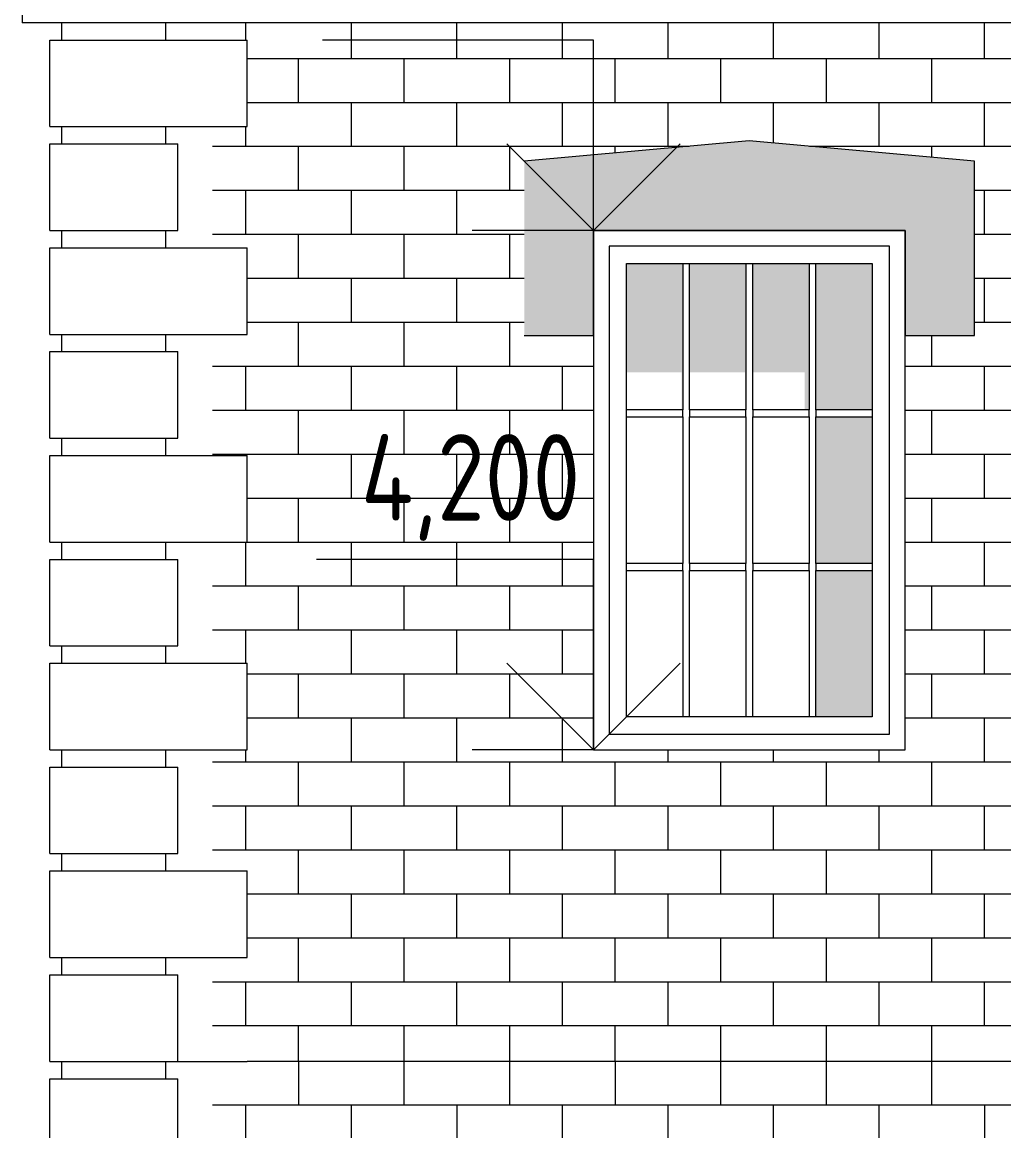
# Model space of a CAD drawing. Header units: feet. Extents: x -10410 to 374725, y -46422 to 88923.
# Drawn here: x 298663 to 301498, y 3099 to 6302 of the extents above; entities that cross this region are included whole.
import ezdxf

# ---------------------------------------------------------------- set-up
doc = ezdxf.new("R2010")
doc.units = ezdxf.units.FT
doc.header["$MEASUREMENT"] = 0
for name, color, linetype, lineweight in [('Интерьер - Мебель_Ном._пера__1', 7, 'Continuous', 20), ('Интерьер - Мебель_Ном._пера__7', 7, 'Continuous', 20), ('Конструктив - Перекрытия_Ном._пера__120', 7, 'Continuous', 5), ('Конструктив - Стены Несущие_Ном._пера__1', 7, 'Continuous', 20), ('Конструктив - Стены Несущие_Ном._пера__120', 7, 'Continuous', 5)]:
    doc.layers.add(name, color=color, linetype=linetype, lineweight=lineweight)
doc.layers.add('Конструктив - Стены Несущие_Ном._пера__107', color=7, linetype='Continuous', lineweight=5, true_color=0xaaaaaa)
doc.styles.add('СГЕНЕРИР_СТИЛЬ_2', font='CS_Gost2304.shx')

msp = doc.modelspace()

# ---------------------------------------------------------------- hatches: boundary and pattern name
at = {"layer": 'Конструктив - Стены Несущие_Ном._пера__107', "linetype": 'Continuous'}
h = msp.add_hatch(dxfattribs=at)
h.set_pattern_fill('ЧЕРЕПИЦА_02', color=256, style=0, pattern_type=2)
h.set_pattern_definition([(0, (300680.14, 4800), (0, 127), []), (90, (300680.14, 4800), (-304.8, 0), [127, -127]), (90, (300832.54, 4927), (-304.8, 0), [127, -127])])
h.paths.add_polyline_path([(299212.65754, 4799.99992), (299212.65754, 4449.99998), (299312.65753, 4449.99998), (299312.65753, 4200.00002), (299212.65754, 4200.00002), (299212.65754, 3850.00001), (299312.65753, 3850.00001), (299312.65753, 3599.99999), (299212.65754, 3599.99999), (299212.65754, 3299.99998), (301912.6184, 3299.99998), (301912.6184, 3550.00006), (302147.61838, 3550), (302147.61838, 3599.99999), (302112.61837, 3599.99999), (302112.61837, 3850.00001), (302147.61838, 3850.00001), (302147.61838, 3900.00001), (301912.6184, 3900.00001), (301912.6184, 4150.00003), (302147.61838, 4150.00003), (302147.61838, 4200.00002), (302112.61837, 4200.00002), (302112.61837, 4449.99998), (302147.61838, 4449.99998), (302147.61838, 4499.99997), (301912.6184, 4500.00003), (301912.6184, 4749.99993), (302147.61838, 4749.99999), (302147.61838, 4800.00005), (302112.61837, 4800.00005), (302112.61837, 5050.00001), (302147.61838, 5050.00001), (302147.61838, 5100), (301912.6184, 5099.99994), (301912.6184, 5350.00002), (302147.61838, 5350.00002), (302147.61838, 5400.00001), (302112.61837, 5400.00001), (302112.61837, 5649.99997), (302147.61838, 5649.99997), (302147.61838, 5699.99996), (301912.6184, 5699.99996), (301912.6184, 5949.99999), (302147.61838, 5949.99999), (302147.61838, 5999.99998), (302112.61837, 6000.00004), (302112.61837, 6250), (302147.61838, 6250), (302147.61838, 6299.99999), (299212.65754, 6299.99999), (299212.65754, 6250), (299312.65753, 6250), (299312.65753, 5999.99998), (299212.65754, 5999.99998), (299212.65754, 5649.99997), (299312.65753, 5649.99997), (299312.65753, 5399.99995), (299212.65754, 5399.99995), (299212.65754, 5049.99994), (299312.65753, 5049.99994), (299312.65753, 4799.99992)])
h.paths.add_polyline_path([(300312.65824, 5397.08999), (300312.65824, 4200.00002), (301212.65828, 4200.00002), (301212.65828, 5397.08999), (301412.65825, 5397.08999), (301412.65825, 5899.99999), (300762.65804, 5958.86602), (300112.65827, 5900.00006), (300112.65827, 5397.08999)], flags=0)
h = msp.add_hatch(dxfattribs=at)
h.set_pattern_fill('ЧЕРЕПИЦА_02', color=256, style=0, pattern_type=2)
h.set_pattern_definition([(0, (300680.38, 1650), (0, 127), []), (90, (300680.38, 1650), (-304.8, 0), [127, -127]), (90, (300832.78, 1777), (-304.8, 0), [127, -127])])
h.paths.add_polyline_path([(299312.65753, 1500), (299212.65753, 1500), (299212.65753, 1150), (299312.65753, 1150), (299312.65753, 900), (299212.65753, 900), (299212.65753, 550), (299312.65753, 550), (299312.65753, 299.99995), (299212.65753, 299.99995), (299212.65753, 250), (299312.65753, 250), (299312.65753, 0), (301913.09547, 0), (301913.09547, 250), (302148.09547, 250), (302148.09547, 300), (301913.09547, 300), (301913.09547, 550), (302148.09547, 550), (302148.09547, 600), (301913.09547, 600), (301913.09547, 850), (302148.09547, 850), (302148.09547, 900), (302113.09547, 900), (302113.09547, 1150), (302148.09542, 1150), (302148.09542, 1200), (301913.09547, 1200), (301913.09547, 1450), (302148.09547, 1450), (302148.09547, 1500), (302113.09547, 1500), (302113.09547, 1750), (302148.09547, 1750), (302148.09547, 1800), (301913.09547, 1800), (301913.09547, 2050), (302148.09547, 2050), (302148.09547, 2100), (302113.09547, 2100), (302113.09547, 2350), (302148.09547, 2350), (302148.09547, 2400), (301913.09547, 2400), (301913.09547, 2650), (302148.09547, 2650), (302148.09547, 2700), (302113.09547, 2700), (302113.09547, 2950), (302148.09547, 2950), (302148.09547, 3000), (301913.09547, 3000), (301913.09547, 3250), (302148.09542, 3250), (302148.09542, 3300), (299212.65753, 3300), (299212.65753, 2950), (299312.65753, 2950), (299312.65753, 2700), (299212.65753, 2700), (299212.65753, 2350), (299312.65753, 2350), (299312.65753, 2100), (299212.65753, 2100), (299212.65753, 1750), (299312.65753, 1750)])
h.paths.add_polyline_path([(300312.65827, 2097.08994), (300312.65827, 900), (301212.65827, 900), (301212.65827, 2097.08994), (301412.65827, 2097.08994), (301412.65827, 2600), (300762.65802, 2658.86605), (300112.65827, 2600.00005), (300112.65827, 2097.08994)], flags=0)
at = {"layer": 'Конструктив - Стены Несущие_Ном._пера__120', "linetype": 'Continuous', "lineweight": 0, "true_color": 0x000000}
for points in [[(300312.65826, 5700), (301212.65826, 5700), (301212.65826, 5397.08996), (301412.65826, 5397.08996), (301412.65826, 5900), (300762.65801, 5958.86606), (300112.65826, 5900.00004), (300112.65826, 5397.08996), (300312.65826, 5397.08996)], [(300407.65825, 5289.87813), (300567.65828, 5289.87811), (300567.65828, 5181.66667), (300570.15826, 5181.66667), (300570.15826, 5605), (300407.65826, 5605)], [(300752.65825, 5605), (300590.15826, 5605), (300590.15827, 5289.87812), (300750.15827, 5289.87808), (300750.15827, 5181.66669), (300752.65825, 5181.66666)], [(300772.65825, 5289.87808), (300922.65831, 5289.87814), (300922.65831, 5181.6667), (300935.15825, 5181.66666), (300935.15825, 5605), (300772.65825, 5605)], [(301117.65826, 5181.66666), (301117.65826, 5605), (300955.15826, 5605), (300955.15826, 5181.66666)], [(301117.65826, 4738.33333), (301117.65826, 5161.66666), (300955.15826, 5161.66666), (300955.15826, 4738.33333)], [(301117.65825, 4295), (301117.65825, 4718.33333), (300955.15825, 4718.33333), (300955.15825, 4295)]]:
    msp.add_hatch(color=18, dxfattribs=at).paths.add_polyline_path(points)

# ---------------------------------------------------------------- linework, layer by layer
at = {"layer": 'Интерьер - Мебель_Ном._пера__1', "linetype": 'Continuous'}
for p, q in [((300312.65826, 6250), (299529.62733, 6250)), ((300312.65826, 5700), (300312.65826, 6250)), ((300312.65826, 5700), (300062.65826, 5950)), ((300312.65826, 5700), (300562.65826, 5950)), ((300312.65826, 5700), (299962.65826, 5700)), ((300312.65826, 5700), (300862.65826, 5700)), ((300312.65826, 4750), (299512.65765, 4750)), ((300312.65826, 4200), (300312.65826, 4750)), ((300312.65826, 4200), (300062.65826, 4450)), ((300312.65826, 4200), (300562.65826, 4450)), ((300312.65826, 4200), (299962.65826, 4200)), ((300312.65826, 4200), (300862.65826, 4200))]:
    msp.add_line(p, q, dxfattribs=at)
at = {"layer": 'Интерьер - Мебель_Ном._пера__7', "linetype": 'Continuous'}
for p, q in [((298777.65753, 6250), (298777.65753, 6300)), ((299077.65753, 6250), (299077.65753, 6300)), ((298742.65753, 6250), (299312.65753, 6250)), ((298742.65753, 6000), (298742.65753, 6250)), ((299312.65753, 6000), (299312.65753, 6250)), ((298742.65753, 6000), (299312.65753, 6000)), ((298777.65753, 5950), (298777.65753, 6000)), ((299077.65753, 5950), (299077.65753, 6000)), ((298742.65753, 5950), (299112.65753, 5950)), ((298742.65753, 5700), (298742.65753, 5950)), ((299112.65753, 5700), (299112.65753, 5950)), ((298742.65753, 5700), (299112.65753, 5700)), ((298777.65753, 5650), (298777.65753, 5700)), ((299077.65753, 5650), (299077.65753, 5700)), ((298742.65753, 5650), (299312.65753, 5650)), ((298742.65753, 5400), (298742.65753, 5650)), ((299312.65753, 5400), (299312.65753, 5650)), ((298742.65753, 5400), (299312.65753, 5400)), ((298777.65753, 5350), (298777.65753, 5400)), ((299077.65753, 5350), (299077.65753, 5400)), ((298742.65753, 5350), (299112.65753, 5350)), ((298742.65753, 5100), (298742.65753, 5350)), ((299112.65753, 5100), (299112.65753, 5350)), ((298742.65753, 5100), (299112.65753, 5100)), ((298777.65753, 5050), (298777.65753, 5100)), ((299077.65753, 5050), (299077.65753, 5100)), ((298742.65753, 5050), (299312.65753, 5050)), ((298742.65753, 4800), (298742.65753, 5050)), ((299312.65753, 4800), (299312.65753, 5050)), ((298742.65753, 4800), (299312.65753, 4800)), ((298777.65753, 4750), (298777.65753, 4800)), ((299077.65753, 4750), (299077.65753, 4800)), ((298742.65753, 4750), (299112.65753, 4750)), ((298742.65753, 4500), (298742.65753, 4750)), ((299112.65753, 4500), (299112.65753, 4750)), ((298742.65753, 4500), (299112.65753, 4500)), ((298777.65753, 4450), (298777.65753, 4500)), ((299077.65753, 4450), (299077.65753, 4500)), ((298742.65753, 4450), (299312.65753, 4450)), ((298742.65753, 4200), (298742.65753, 4450)), ((299312.65753, 4200), (299312.65753, 4450)), ((298742.65753, 4200), (299312.65753, 4200)), ((298777.65753, 4150), (298777.65753, 4200)), ((299077.65753, 4150), (299077.65753, 4200)), ((298742.65753, 4150), (299112.65753, 4150)), ((298742.65753, 3900), (298742.65753, 4150)), ((299112.65753, 3900), (299112.65753, 4150)), ((298742.65753, 3900), (299112.65753, 3900)), ((298777.65753, 3850), (298777.65753, 3900)), ((299077.65753, 3850), (299077.65753, 3900)), ((298742.65753, 3850), (299312.65753, 3850)), ((298742.65753, 3600), (298742.65753, 3850)), ((299312.65753, 3600), (299312.65753, 3850)), ((298742.65753, 3600), (299312.65753, 3600)), ((298777.65753, 3550), (298777.65753, 3600)), ((299077.65753, 3550), (299077.65753, 3600)), ((298742.65753, 3550), (299112.65753, 3550)), ((298742.65753, 3300), (298742.65753, 3550)), ((299112.65753, 3300), (299112.65753, 3550)), ((298742.65753, 3300), (299112.65753, 3300)), ((298777.65753, 3250), (298777.65753, 3300)), ((299077.65753, 3250), (299077.65753, 3300)), ((299112.65753, 3300), (299312.65753, 3300)), ((298742.65753, 3250), (299112.65753, 3250)), ((298742.65753, 3000), (298742.65753, 3250)), ((299112.65753, 3000), (299112.65753, 3250))]:
    msp.add_line(p, q, dxfattribs=at)
at = {"layer": 'Конструктив - Перекрытия_Ном._пера__120', "linetype": 'Continuous'}
for p in [(298662.65754, 6600), (302562.61824, 6300)]:
    msp.add_line(p, (298662.65754, 6300), dxfattribs=at)
at = {"layer": 'Конструктив - Стены Несущие_Ном._пера__1', "linetype": 'Continuous'}
for p, q in [((300762.65801, 5958.86606), (300112.65826, 5900.00004)), ((301412.65826, 5900), (300762.65801, 5958.86606)), ((301412.65826, 5397.08996), (301412.65826, 5900)), ((300312.65826, 5700), (300312.65826, 4200)), ((301212.65826, 5700), (300312.65826, 5700)), ((300312.65826, 5700), (301212.65826, 5700)), ((300312.65826, 5397.08996), (300312.65826, 5700)), ((301212.65826, 4200), (301212.65826, 5700)), ((301212.65826, 5700), (301212.65826, 5397.08996)), ((300112.65826, 5397.08996), (300312.65826, 5397.08996)), ((301212.65826, 5397.08996), (301412.65826, 5397.08996)), ((300312.65826, 4200), (301212.65826, 4200)), ((301912.61837, 3300), (299312.65753, 3300))]:
    msp.add_line(p, q, dxfattribs=at)
at = {"layer": 'Конструктив - Стены Несущие_Ном._пера__120', "linetype": 'Continuous'}
for p, q in [((300357.65826, 5655), (300357.65826, 5605)), ((301167.65826, 5655), (300357.65826, 5655)), ((301167.65826, 5605), (301167.65826, 5655)), ((300357.65826, 5605), (300357.65826, 4295)), ((300407.65826, 4295), (300407.65826, 5605)), ((300407.65826, 5605), (301117.65826, 5605)), ((300570.15826, 5605), (300570.15826, 5181.66667)), ((300590.15826, 5181.66667), (300590.15826, 5605)), ((300752.65826, 5605), (300752.65826, 5181.66667)), ((300772.65826, 5181.66667), (300772.65826, 5605)), ((300935.15826, 5605), (300935.15826, 5181.66667)), ((300955.15826, 5181.66667), (300955.15826, 5605)), ((301117.65826, 5605), (301117.65826, 4295)), ((301167.65826, 4295), (301167.65826, 5605)), ((300570.15826, 5181.66667), (300407.65826, 5181.66667)), ((300407.65826, 5161.66667), (300570.15826, 5161.66667)), ((300570.15826, 5161.66667), (300570.15826, 5181.66667)), ((300570.15826, 5161.66667), (300570.15826, 4738.33333)), ((300752.65826, 5181.66667), (300590.15826, 5181.66667)), ((300590.15826, 5181.66667), (300590.15826, 5161.66667)), ((300590.15826, 4738.33333), (300590.15826, 5161.66667)), ((300590.15826, 5161.66667), (300752.65826, 5161.66667)), ((300752.65826, 5161.66667), (300752.65826, 5181.66667)), ((300752.65826, 5161.66667), (300752.65826, 4738.33333)), ((300935.15826, 5181.66667), (300772.65826, 5181.66667)), ((300772.65826, 5181.66667), (300772.65826, 5161.66667)), ((300772.65826, 4738.33333), (300772.65826, 5161.66667)), ((300772.65826, 5161.66667), (300935.15826, 5161.66667)), ((300935.15826, 5161.66667), (300935.15826, 5181.66667)), ((300935.15826, 5161.66667), (300935.15826, 4738.33333)), ((301117.65826, 5181.66667), (300955.15826, 5181.66667)), ((300955.15826, 5181.66667), (300955.15826, 5161.66667)), ((300955.15826, 4738.33333), (300955.15826, 5161.66667)), ((300955.15826, 5161.66667), (301117.65826, 5161.66667)), ((300570.15826, 4738.33333), (300407.65826, 4738.33333)), ((300407.65826, 4718.33333), (300570.15826, 4718.33333)), ((300570.15826, 4718.33333), (300570.15826, 4738.33333)), ((300570.15826, 4718.33333), (300570.15826, 4295)), ((300752.65826, 4738.33333), (300590.15826, 4738.33333)), ((300590.15826, 4738.33333), (300590.15826, 4718.33333)), ((300590.15826, 4295), (300590.15826, 4718.33333)), ((300590.15826, 4718.33333), (300752.65826, 4718.33333)), ((300752.65826, 4718.33333), (300752.65826, 4738.33333)), ((300752.65826, 4718.33333), (300752.65826, 4295)), ((300935.15826, 4738.33333), (300772.65826, 4738.33333)), ((300772.65826, 4738.33333), (300772.65826, 4718.33333)), ((300772.65826, 4295), (300772.65826, 4718.33333)), ((300772.65826, 4718.33333), (300935.15826, 4718.33333)), ((300935.15826, 4718.33333), (300935.15826, 4738.33333)), ((300935.15826, 4718.33333), (300935.15826, 4295)), ((301117.65826, 4738.33333), (300955.15826, 4738.33333)), ((300955.15826, 4738.33333), (300955.15826, 4718.33333)), ((300955.15826, 4295), (300955.15826, 4718.33333)), ((300955.15826, 4718.33333), (301117.65826, 4718.33333)), ((300357.65826, 4295), (300357.65826, 4245)), ((301117.65826, 4295), (300407.65826, 4295)), ((301167.65826, 4245), (301167.65826, 4295)), ((300357.65826, 4245), (301167.65826, 4245))]:
    msp.add_line(p, q, dxfattribs=at)

# ---------------------------------------------------------------- texts
at = {"layer": 'Интерьер - Мебель_Ном._пера__1', "linetype": 'Continuous', "insert": (299512.65826, 4803.45528), "char_height": 250, "attachment_point": 7, "style": 'СГЕНЕРИР_СТИЛЬ_2'}
msp.add_mtext('\\A1;{\\FCS_Gost2304.shx; 4,200}', dxfattribs=at)

doc.saveas('drawing.dxf')
